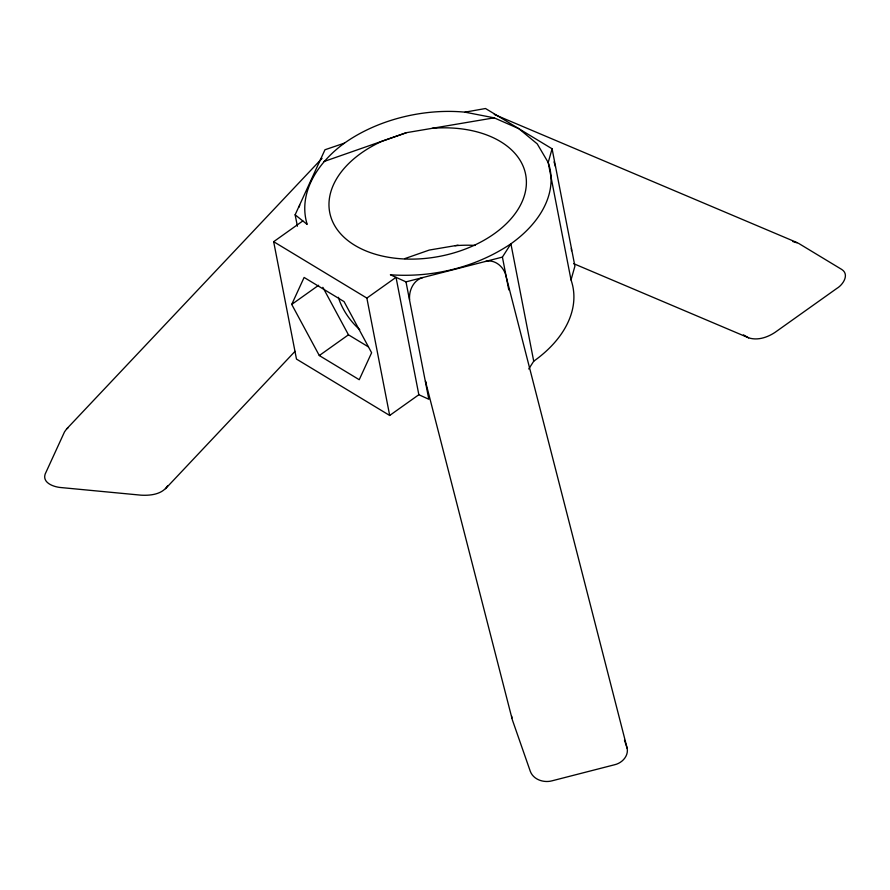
<?xml version="1.0" encoding="UTF-8"?>
<svg xmlns="http://www.w3.org/2000/svg" width="890" height="890" viewBox="0 0 890 890"><rect width="100%" height="100%" fill="white"/><g stroke="black" fill="none" stroke-linecap="round" stroke-linejoin="round"><path stroke-width="1.33" d="M297.405 226.216L295.135 214.79L324.972 149.754L344.463 143.123A124.745 80.011 -11 0 1 464.981 112.162L485.506 108.513L552.089 148.797L548.207 162.514A124.745 80.011 -11 0 1 510.905 243.816L502.405 257.099L405.996 281.863L390.387 274.776C432.607 277.791 475.638 267.501 510.905 243.816L533.722 361.207L528.76 368.961M533.722 361.207A124.745 80.011 -11 0 0 571.024 279.905L574.907 266.188L552.089 148.797M299.151 207.059L299.719 205.078M291.731 304.413L304.113 277.446L344.063 301.61L371.62 352.74L359.237 379.707L319.299 355.544L291.731 304.413L318.642 285.267M167.609 485.818C162.147 494.462 150.31 495.708 140.954 495.163L61.332 487.587C54.435 487.142 42.175 483.203 45.123 474.159L64.514 431.884L66.594 429.002L322.058 158.342M344.463 143.123C319.243 161.301 297.305 192.04 307.172 224.425L295.135 214.79M320.467 159.822L321.245 158.887M165.529 488.699L295.035 351.328M66.594 429.002L68.141 427.678M405.996 281.863L428.813 399.254L418.845 394.726L389.686 415.463L296.481 359.082L273.664 241.691L302.822 220.942M389.686 415.463L366.869 298.083L396.028 277.335L418.845 394.726M319.299 355.544L348.457 334.807L368.427 346.889M323.715 161.613L406.474 132.666L494.161 117.836L518.803 128.661L537.237 143.891L548.207 162.514L571.024 279.905M406.474 132.666L382.244 141.143A99.791 64.013 -11 0 0 360.873 248.633A99.791 64.013 -11 0 0 518.826 208.06A99.791 64.013 -11 0 0 432.151 128.327M404.728 258.645L429.291 250.057L458.061 245.184M422.861 277.535C413.505 280.072 408.721 290.585 409.611 299.685M485.528 261.438C494.673 259.023 503.395 266.499 505.731 274.999L627.194 748.401C628.618 756.222 621.899 763.108 614.667 764.732L552 780.83C543.823 783.044 533.41 779.74 530.295 771.319L512.351 719.865L425.487 381.354L426.421 383.879M792.845 241.535L798.564 243.337L841.84 269.514C849.761 274.61 842.875 284.9 836.889 288.382L775.212 332.248C767.614 337.366 757.668 340.781 748.624 337.833L573.683 263.674M464.981 112.162L494.161 117.836M494.284 114.443L796.906 242.514M748.624 337.833L743.45 334.885M273.664 241.691L366.869 298.083M322.859 287.325L348.457 334.807M624.469 740.124L627.194 748.401M553.992 161.891L554.648 163.782M554.915 164.717L555.46 166.597M508.78 289.906L502.405 257.099M511.672 716.127L511.861 718.019M571.335 248.266L571.547 250.724M359.738 329.6A34.932 15.486 54.6 0 1 338.4 297.293M454.968 245.718A99.791 64.013 -11 0 1 475.138 245.429"/></g></svg>
